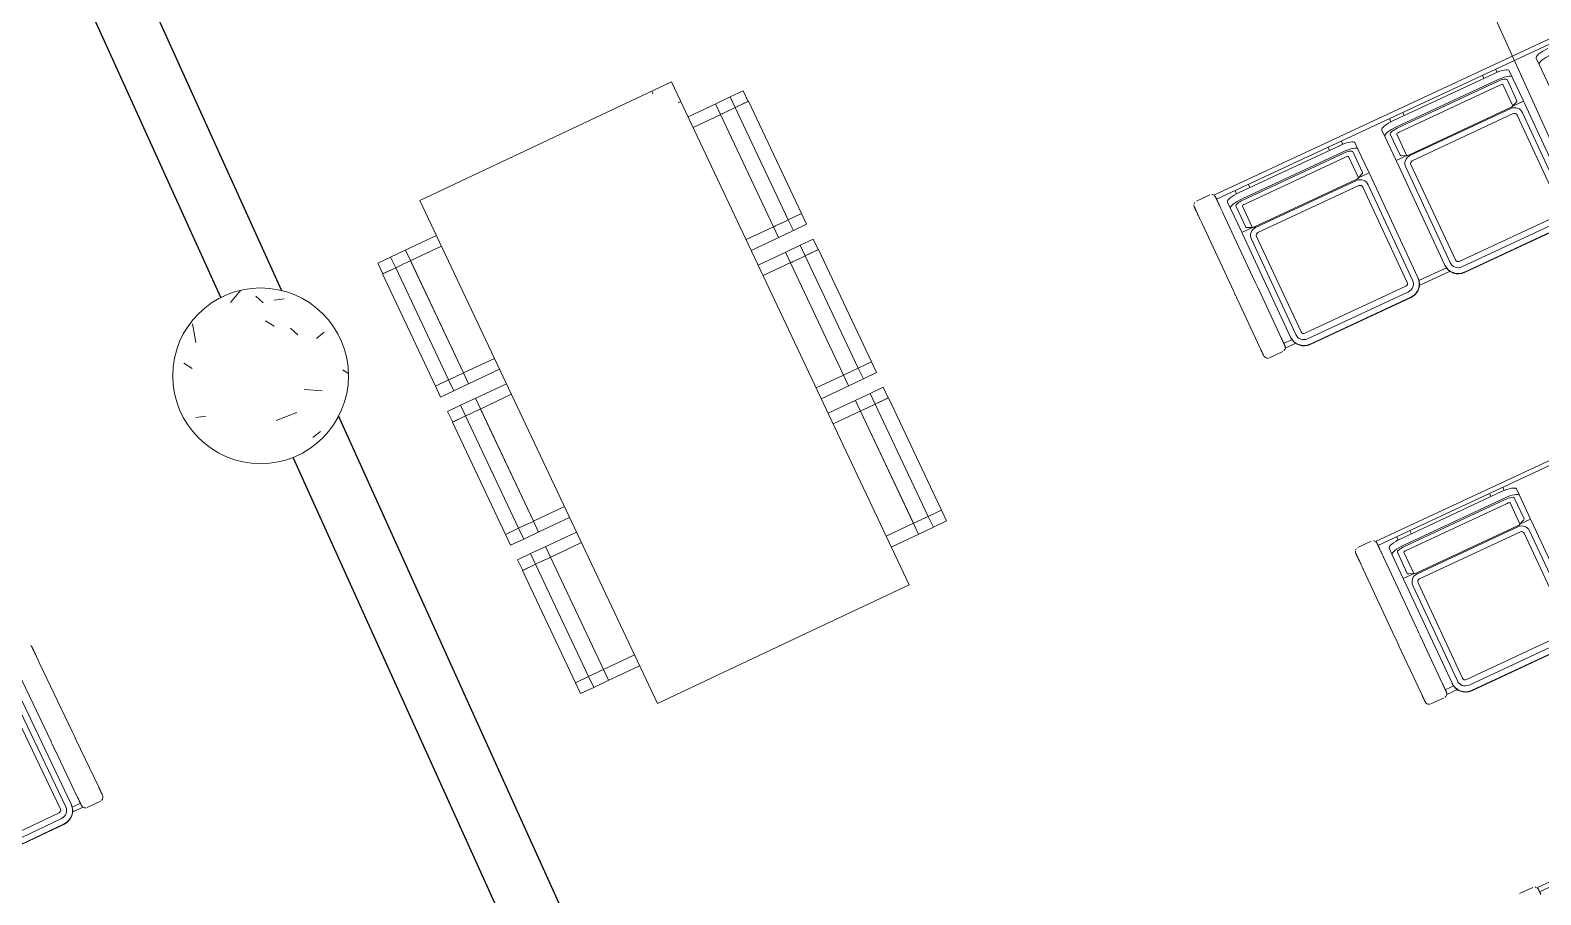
# Model space of a CAD drawing. Header units: metres. Extents: x -217 to -108, y -304 to -188.
# Drawn here: x -149.13 to -143.97, y -248.17 to -245.22 of the extents above; entities that cross this region are included whole.
import ezdxf

# ---------------------------------------------------------------- set-up
doc = ezdxf.new("R2010")
doc.units = ezdxf.units.M
for name, color, linetype, lineweight in [('A-WALL', 113, 'Continuous', 9), ('I-FURN', 30, 'Continuous', 9), ('S-COLS', 52, 'Continuous', 9)]:
    doc.layers.add(name, color=color, linetype=linetype, lineweight=lineweight)

# ---------------------------------------------------------------- blocks, each defined once
blk = doc.blocks.new('dining_table_and_chairs_5978 - dining_table_and_chairs_5978-V9-Nivel 3')
at = {"layer": 'I-FURN'}
for p, q in [((0.1324, 0.6342), (0.1324, 0.6832)), ((0.1324, 0.6832), (0.1726, 0.6832)), ((0.1726, 0.6342), (0.1726, 0.6842)), ((0.1726, 0.6842), (0.5966, 0.6842)), ((0.1726, 0.6832), (0.1726, 0.6342)), ((0.5966, 0.6842), (0.5966, 0.6342)), ((0.5966, 0.6342), (0.5966, 0.6842)), ((0.5966, 0.6842), (0.6374, 0.6842)), ((0.5966, 0.6342), (0.5966, 0.6842)), ((0.5966, 0.6842), (0.6374, 0.6842)), ((0.6374, 0.6842), (0.6374, 0.6342)), ((0.6374, 0.6842), (0.6374, 0.6342)), ((0.6924, 0.6342), (0.6924, 0.6832)), ((0.6924, 0.6832), (0.7326, 0.6832)), ((0.7326, 0.6342), (0.7326, 0.6842)), ((0.7326, 0.6842), (1.1566, 0.6842)), ((0.7326, 0.6832), (0.7326, 0.6342)), ((1.1566, 0.6842), (1.1566, 0.6342)), ((1.1566, 0.6342), (1.1566, 0.6842)), ((1.1566, 0.6842), (1.1974, 0.6842)), ((1.1566, 0.6342), (1.1566, 0.6842)), ((1.1566, 0.6842), (1.1974, 0.6842)), ((1.1974, 0.6842), (1.1974, 0.6342)), ((1.1974, 0.6842), (1.1974, 0.6342)), ((1.2524, 0.6342), (1.2524, 0.6832)), ((1.2524, 0.6832), (1.2926, 0.6832)), ((1.2926, 0.6342), (1.2926, 0.6842)), ((1.2926, 0.6842), (1.7166, 0.6842)), ((1.2926, 0.6832), (1.2926, 0.6342)), ((1.7166, 0.6842), (1.7166, 0.6342)), ((1.7166, 0.6342), (1.7166, 0.6842)), ((1.7166, 0.6842), (1.7574, 0.6842)), ((1.7166, 0.6342), (1.7166, 0.6842)), ((1.7166, 0.6842), (1.7574, 0.6842)), ((1.7574, 0.6842), (1.7574, 0.6342)), ((1.7574, 0.6842), (1.7574, 0.6342)), ((0.1324, 0.5791), (0.1324, 0.6342)), ((0.1324, 0.6342), (0.1726, 0.6342)), ((0.1726, 0.6079), (0.1726, 0.6342)), ((0.1726, 0.6342), (0.5966, 0.6342)), ((0.5966, 0.6342), (0.5966, 0.6079)), ((0.5966, 0.6342), (0.6374, 0.6342)), ((0.5966, 0.6342), (0.6374, 0.6342)), ((0.6374, 0.6342), (0.6374, 0.5791)), ((0.6374, 0.6342), (0.6374, 0.5791)), ((0.6924, 0.5791), (0.6924, 0.6342)), ((0.6924, 0.6342), (0.7326, 0.6342)), ((0.7326, 0.6079), (0.7326, 0.6342)), ((0.7326, 0.6342), (1.1566, 0.6342)), ((1.1566, 0.6342), (1.1566, 0.6079)), ((1.1566, 0.6334), (1.1566, 0.6342)), ((1.1566, 0.6342), (1.1974, 0.6342)), ((1.1566, 0.6334), (1.1566, 0.6342)), ((1.1566, 0.6342), (1.1974, 0.6342)), ((1.1974, 0.6342), (1.1974, 0.5791)), ((1.1974, 0.6342), (1.1974, 0.5791)), ((1.2524, 0.5791), (1.2524, 0.6342)), ((1.2524, 0.6342), (1.2926, 0.6342)), ((1.2926, 0.6079), (1.2926, 0.6342)), ((1.2926, 0.6342), (1.7166, 0.6342)), ((1.7166, 0.6342), (1.7166, 0.6079)), ((1.7166, 0.6342), (1.7574, 0.6342)), ((1.7166, 0.6342), (1.7574, 0.6342)), ((1.7574, 0.6342), (1.7574, 0.5791)), ((1.7574, 0.6342), (1.7574, 0.5791)), ((0.1324, 0.475), (0.1324, 0.5791)), ((0.1324, 0.578), (0.1726, 0.578)), ((0.1725, 0.5792), (0.1725, 0.475)), ((0.1726, 0.6068), (0.1726, 0.5996)), ((0.1726, 0.5898), (0.1726, 0.5996)), ((0.1726, 0.5884), (0.1726, 0.5842)), ((0.1726, 0.5799), (0.1726, 0.5842)), ((0.1726, 0.5791), (0.1726, 0.578)), ((0.1726, 0.5784), (0.1726, 0.578)), ((0.5966, 0.5784), (0.1726, 0.5784)), ((0.1726, 0.578), (0.5966, 0.578)), ((0.5966, 0.5996), (0.5966, 0.6068)), ((0.5966, 0.5996), (0.5966, 0.6068)), ((0.5966, 0.5996), (0.5966, 0.5898)), ((0.5966, 0.5842), (0.5966, 0.5884)), ((0.5966, 0.5842), (0.5966, 0.5884)), ((0.5966, 0.5842), (0.5966, 0.5799)), ((0.5966, 0.578), (0.5966, 0.5791)), ((0.5966, 0.578), (0.5966, 0.5791)), ((0.5966, 0.578), (0.5966, 0.5784)), ((0.5966, 0.475), (0.5966, 0.5784)), ((0.5966, 0.475), (0.5966, 0.5784)), ((0.5966, 0.578), (0.6374, 0.578)), ((0.5966, 0.578), (0.6374, 0.578)), ((0.6374, 0.5791), (0.6374, 0.475)), ((0.6924, 0.475), (0.6924, 0.5791)), ((0.6924, 0.578), (0.7326, 0.578)), ((0.7325, 0.5792), (0.7325, 0.475)), ((0.7326, 0.6068), (0.7326, 0.5996)), ((0.7326, 0.5898), (0.7326, 0.5996)), ((0.7326, 0.5884), (0.7326, 0.5842)), ((0.7326, 0.5799), (0.7326, 0.5842)), ((0.7326, 0.5791), (0.7326, 0.578)), ((0.7326, 0.5784), (0.7326, 0.578)), ((1.1566, 0.5784), (0.7326, 0.5784)), ((0.7326, 0.578), (1.1566, 0.578)), ((1.1566, 0.5996), (1.1566, 0.6068)), ((1.1566, 0.5996), (1.1566, 0.6068)), ((1.1566, 0.5996), (1.1566, 0.5898)), ((1.1566, 0.5842), (1.1566, 0.5884)), ((1.1566, 0.5842), (1.1566, 0.5884)), ((1.1566, 0.5842), (1.1566, 0.5799)), ((1.1566, 0.578), (1.1566, 0.5791)), ((1.1566, 0.578), (1.1566, 0.5791)), ((1.1566, 0.578), (1.1566, 0.5784)), ((1.1566, 0.475), (1.1566, 0.5784)), ((1.1566, 0.475), (1.1566, 0.5784)), ((1.1566, 0.578), (1.1974, 0.578)), ((1.1566, 0.578), (1.1974, 0.578)), ((1.1974, 0.5791), (1.1974, 0.475)), ((1.2524, 0.475), (1.2524, 0.5791)), ((1.2524, 0.578), (1.2926, 0.578)), ((1.2925, 0.5792), (1.2925, 0.475)), ((1.2926, 0.6068), (1.2926, 0.5996)), ((1.2926, 0.5898), (1.2926, 0.5996)), ((1.2926, 0.5884), (1.2926, 0.5842)), ((1.2926, 0.5799), (1.2926, 0.5842)), ((1.2926, 0.5791), (1.2926, 0.578)), ((1.2926, 0.5784), (1.2926, 0.578)), ((1.7166, 0.5784), (1.2926, 0.5784)), ((1.2926, 0.578), (1.7166, 0.578)), ((1.7166, 0.6003), (1.7166, 0.6068)), ((1.7166, 0.6003), (1.7166, 0.6068)), ((1.7166, 0.6003), (1.7166, 0.5898)), ((1.7166, 0.5842), (1.7166, 0.5884)), ((1.7166, 0.5842), (1.7166, 0.5884)), ((1.7166, 0.5842), (1.7166, 0.5799)), ((1.7166, 0.578), (1.7166, 0.5791)), ((1.7166, 0.578), (1.7166, 0.5791)), ((1.7166, 0.578), (1.7166, 0.5784)), ((1.7166, 0.475), (1.7166, 0.5784)), ((1.7166, 0.475), (1.7166, 0.5784)), ((1.7166, 0.578), (1.7574, 0.578)), ((1.7166, 0.578), (1.7574, 0.578)), ((1.7574, 0.5791), (1.7574, 0.475)), ((1.9, 0.475), (0, 0.475)), ((0, 0.475), (0, -0.475)), ((0.075, 0.475), (0.075, 0.465)), ((1.9, 0), (1.9, 0.475)), ((0, 0.4), (0.01, 0.4)), ((1.9, -0.475), (1.9, 0)), ((0, -0.475), (1.9, -0.475)), ((0.1324, -0.593), (0.1324, -0.475)), ((0.1725, -0.475), (0.1725, -0.593)), ((0.5966, -0.5922), (0.5966, -0.475)), ((0.5966, -0.5922), (0.5966, -0.475)), ((0.6374, -0.475), (0.6374, -0.593)), ((0.6924, -0.593), (0.6924, -0.475)), ((0.7325, -0.475), (0.7325, -0.593)), ((1.1566, -0.5922), (1.1566, -0.475)), ((1.1566, -0.5922), (1.1566, -0.475)), ((1.1974, -0.475), (1.1974, -0.593)), ((1.2524, -0.593), (1.2524, -0.475)), ((1.2925, -0.475), (1.2925, -0.593)), ((1.7166, -0.5922), (1.7166, -0.475)), ((1.7166, -0.5922), (1.7166, -0.475)), ((1.7574, -0.475), (1.7574, -0.593)), ((0.1726, -0.5918), (0.1324, -0.5918)), ((0.1324, -0.648), (0.1324, -0.593)), ((0.5966, -0.5918), (0.1726, -0.5918)), ((0.1726, -0.5918), (0.1726, -0.5922)), ((0.1726, -0.5918), (0.1726, -0.593)), ((0.1726, -0.5922), (0.5966, -0.5922)), ((0.1726, -0.598), (0.1726, -0.5937)), ((0.1726, -0.598), (0.1726, -0.6033)), ((0.1726, -0.6141), (0.1726, -0.6036)), ((0.1726, -0.6141), (0.1726, -0.6206)), ((0.5966, -0.5922), (0.5966, -0.5918)), ((0.6374, -0.5918), (0.5966, -0.5918)), ((0.5966, -0.593), (0.5966, -0.5918)), ((0.6374, -0.5918), (0.5966, -0.5918)), ((0.5966, -0.593), (0.5966, -0.5918)), ((0.5966, -0.5937), (0.5966, -0.598)), ((0.5966, -0.6033), (0.5966, -0.598)), ((0.5966, -0.6033), (0.5966, -0.598)), ((0.5966, -0.6036), (0.5966, -0.6134)), ((0.5966, -0.6206), (0.5966, -0.6134)), ((0.5966, -0.6206), (0.5966, -0.6134)), ((0.6374, -0.593), (0.6374, -0.648)), ((0.6374, -0.593), (0.6374, -0.648)), ((0.7326, -0.5918), (0.6924, -0.5918)), ((0.6924, -0.648), (0.6924, -0.593)), ((1.1566, -0.5918), (0.7326, -0.5918)), ((0.7326, -0.5918), (0.7326, -0.5922)), ((0.7326, -0.5918), (0.7326, -0.593)), ((0.7326, -0.5922), (1.1566, -0.5922)), ((0.7326, -0.598), (0.7326, -0.5937)), ((0.7326, -0.598), (0.7326, -0.6033)), ((0.7326, -0.6134), (0.7326, -0.6036)), ((0.7326, -0.6134), (0.7326, -0.6206)), ((1.1566, -0.5922), (1.1566, -0.5918)), ((1.1974, -0.5918), (1.1566, -0.5918)), ((1.1566, -0.593), (1.1566, -0.5918)), ((1.1974, -0.5918), (1.1566, -0.5918)), ((1.1566, -0.593), (1.1566, -0.5918)), ((1.1566, -0.5937), (1.1566, -0.598)), ((1.1566, -0.6033), (1.1566, -0.598)), ((1.1566, -0.6033), (1.1566, -0.598)), ((1.1566, -0.6036), (1.1566, -0.6134)), ((1.1566, -0.6206), (1.1566, -0.6134)), ((1.1566, -0.6206), (1.1566, -0.6134)), ((1.1974, -0.593), (1.1974, -0.648)), ((1.1974, -0.593), (1.1974, -0.648)), ((1.2926, -0.5918), (1.2524, -0.5918)), ((1.2524, -0.648), (1.2524, -0.593)), ((1.7166, -0.5918), (1.2926, -0.5918)), ((1.2926, -0.5918), (1.2926, -0.5922)), ((1.2926, -0.5918), (1.2926, -0.593)), ((1.2926, -0.5922), (1.7166, -0.5922)), ((1.2926, -0.598), (1.2926, -0.5937)), ((1.2926, -0.598), (1.2926, -0.6033)), ((1.2926, -0.6134), (1.2926, -0.6036)), ((1.2926, -0.6134), (1.2926, -0.6206)), ((1.7166, -0.5922), (1.7166, -0.5918)), ((1.7574, -0.5918), (1.7166, -0.5918)), ((1.7166, -0.593), (1.7166, -0.5918)), ((1.7574, -0.5918), (1.7166, -0.5918)), ((1.7166, -0.593), (1.7166, -0.5918)), ((1.7166, -0.5937), (1.7166, -0.598)), ((1.7166, -0.6033), (1.7166, -0.598)), ((1.7166, -0.6033), (1.7166, -0.598)), ((1.7166, -0.6036), (1.7166, -0.6134)), ((1.7166, -0.6206), (1.7166, -0.6134)), ((1.7166, -0.6206), (1.7166, -0.6134)), ((1.7574, -0.593), (1.7574, -0.648)), ((1.7574, -0.593), (1.7574, -0.648)), ((0.1324, -0.697), (0.1324, -0.648)), ((0.1726, -0.648), (0.1324, -0.648)), ((0.1726, -0.648), (0.1726, -0.6217)), ((0.1726, -0.698), (0.1726, -0.648)), ((0.5966, -0.648), (0.1726, -0.648)), ((0.1726, -0.648), (0.1726, -0.697)), ((0.5966, -0.6217), (0.5966, -0.648)), ((0.5966, -0.648), (0.5966, -0.698)), ((0.5966, -0.698), (0.5966, -0.648)), ((0.6374, -0.648), (0.5966, -0.648)), ((0.5966, -0.698), (0.5966, -0.648)), ((0.6374, -0.648), (0.5966, -0.648)), ((0.6374, -0.648), (0.6374, -0.698)), ((0.6374, -0.648), (0.6374, -0.698)), ((0.6924, -0.697), (0.6924, -0.648)), ((0.7326, -0.648), (0.6924, -0.648)), ((0.7326, -0.648), (0.7326, -0.6217)), ((0.7326, -0.698), (0.7326, -0.648)), ((1.1566, -0.648), (0.7326, -0.648)), ((0.7326, -0.648), (0.7326, -0.697)), ((1.1566, -0.6217), (1.1566, -0.648)), ((1.1566, -0.648), (1.1566, -0.698)), ((1.1566, -0.698), (1.1566, -0.648)), ((1.1974, -0.648), (1.1566, -0.648)), ((1.1566, -0.698), (1.1566, -0.648)), ((1.1974, -0.648), (1.1566, -0.648)), ((1.1974, -0.648), (1.1974, -0.698)), ((1.1974, -0.648), (1.1974, -0.698)), ((1.2524, -0.697), (1.2524, -0.648)), ((1.2926, -0.648), (1.2524, -0.648)), ((1.2926, -0.648), (1.2926, -0.6217)), ((1.2926, -0.698), (1.2926, -0.648)), ((1.7166, -0.648), (1.2926, -0.648)), ((1.2926, -0.648), (1.2926, -0.697)), ((1.7166, -0.6217), (1.7166, -0.648)), ((1.7166, -0.648), (1.7166, -0.698)), ((1.7166, -0.698), (1.7166, -0.648)), ((1.7574, -0.648), (1.7166, -0.648)), ((1.7166, -0.698), (1.7166, -0.648)), ((1.7574, -0.648), (1.7166, -0.648)), ((1.7574, -0.648), (1.7574, -0.698)), ((1.7574, -0.648), (1.7574, -0.698)), ((0.1726, -0.697), (0.1324, -0.697)), ((0.5966, -0.698), (0.1726, -0.698)), ((0.6374, -0.698), (0.5966, -0.698)), ((0.6374, -0.698), (0.5966, -0.698)), ((0.7326, -0.697), (0.6924, -0.697)), ((1.1566, -0.698), (0.7326, -0.698)), ((1.1974, -0.698), (1.1566, -0.698)), ((1.1974, -0.698), (1.1566, -0.698)), ((1.2926, -0.697), (1.2524, -0.697)), ((1.7166, -0.698), (1.2926, -0.698)), ((1.7574, -0.698), (1.7166, -0.698)), ((1.7574, -0.698), (1.7166, -0.698))]:
    blk.add_line(p, q, dxfattribs=at)
blk = doc.blocks.new('M_Hormigón-Redondo-Pilar - 600 mm-V61-Nivel 3')
at = {"layer": 'S-COLS'}
h = blk.add_hatch(dxfattribs=at)
h.set_pattern_fill('FP_21', color=256, style=0, pattern_type=2)
h.set_pattern_definition([(50, (148.341, 246.397), (0.7288314, -0.0632911), [0.076, -0.838]), (355, (148.341, 246.397), (-0.1409327, 0.764191), [0.061, -0.671]), (100.451, (148.401, 246.392), (0.5877327, 0.700228), [0.065, -0.712]), (46.184, (148.341, 246.6), (1.0841735, -0.1685523), [0.114, -1.257]), (96.636, (148.431, 246.586), (0.9500268, 0.989415), [0.097, -1.069]), (351.184, (148.341, 246.6), (0.9499683, 0.9901036), [0.091, -1.006]), (21, (148.442, 246.549), (0.6067662, -0.4087001), [0.076, -0.838]), (326, (148.442, 246.549), (0.2472247, 0.736702), [0.061, -0.671]), (71.451, (148.493, 246.515), (0.8535199, 0.3274948), [0.065, -0.712]), (37.5, (148.341, 246.397), (0.0124776, 0.3385577), [0.034, -0.629, 0.034, -0.647, -0.673]), (37.5, (148.341, 246.397), (0.0124776, 0.3385577), [-1.343, 0.034, -0.64]), (7.5, (148.341, 246.397), (0.26703754, 0.40027984), [0.034, -0.355, 0.034, -0.614, -0.257]), (7.5, (148.341, 246.397), (0.26703754, 0.40027984), [-1.035, 0.034, -0.223]), (327.5, (148.114, 246.397), (0.54253947, -0.02312834), [0.034, -0.22, 0.034, -0.759, -1.052]), (327.5, (148.114, 246.397), (0.54253947, -0.02312834), [-1.046, 0.034, -1.018]), (317.5, (148.012, 246.397), (0.5922234, 0.1015895), [0.034, -0.297, 0.034, -0.493, -0.747]), (317.5, (148.012, 246.397), (0.5922234, 0.1015895), [-0.856, 0.034, -0.713])])
h.paths.add_polyline_path([(0, -0.3), (0.0585, -0.2942), (0.1148, -0.2772), (0.1667, -0.2494), (0.2121, -0.2121), (0.2494, -0.1667), (0.2772, -0.1148), (0.2942, -0.0585), (0.3, 0), (0.2942, 0.0585), (0.2772, 0.1148), (0.2494, 0.1667), (0.2121, 0.2121), (0.1667, 0.2494), (0.1148, 0.2772), (0.0585, 0.2942), (0, 0.3), (-0.0585, 0.2942), (-0.1148, 0.2772), (-0.1667, 0.2494), (-0.2121, 0.2121), (-0.2494, 0.1667), (-0.2772, 0.1148), (-0.2942, 0.0585), (-0.3, 0), (-0.2942, -0.0585), (-0.2772, -0.1148), (-0.2494, -0.1667), (-0.2121, -0.2121), (-0.1667, -0.2494), (-0.1148, -0.2772), (-0.0585, -0.2942)], flags=0)
for start, end in [(360, 180), (180, 360)]:
    blk.add_arc((0, 0), 0.3, start, end, dxfattribs=at)
blk = doc.blocks.new('silla sala de espera - silla sala de espera-V110-Nivel 3')
at = {"layer": 'I-FURN'}
for p, q in [((5.42, 0.22), (5.42, -0.0389)), ((5.5, -0.0389), (5.5, 0.22)), ((5.39, 0.1279), (5.39, -0.2615)), ((5.35, -0.2608), (5.35, 0.0987)), ((5.37, 0.098), (5.37, -0.2615)), ((5.42, -0.0689), (5.42, -0.25)), ((5.5, -0.25), (5.5, -0.0689)), ((4.96, -0.2707), (5.34, -0.2707)), ((5.34, -0.2915), (4.96, -0.2915)), ((5.3822, -0.288), (5.4223, -0.288)), ((5.4203, -0.272), (5.3886, -0.272)), ((5.39, -0.2629), (5.39, -0.2615)), ((5.435, -0.295), (5.485, -0.295)), ((4.96, -0.3115), (5.34, -0.3115)), ((4.96, -0.3128), (5.34, -0.3128))]:
    blk.add_line(p, q, dxfattribs=at)
at = {"layer": 'I-FURN', "flags": 128}
for points in [[(5.5, 0.22), (5.5, 0.2224), (5.5, 0.2248), (5.5, 0.2272), (5.5, 0.2296), (5.5, 0.2319), (5.5, 0.2343), (5.5, 0.2366), (5.5, 0.2389), (5.5, 0.2411), (5.5, 0.2434), (5.5, 0.2456), (5.5, 0.2477), (5.5, 0.2498), (5.5, 0.2519), (5.5, 0.2539), (5.5, 0.2558), (5.5, 0.2577), (5.5, 0.2596), (5.5, 0.2613), (5.5, 0.263), (5.5, 0.2647), (5.5, 0.2662), (5.5, 0.2677), (5.5, 0.2692), (5.5, 0.2705), (5.5, 0.2717), (5.5, 0.2729), (5.5, 0.274), (5.5, 0.275), (5.5, 0.2759), (5.5, 0.2767), (5.5, 0.2775), (5.5, 0.2781), (5.5, 0.2787), (5.5, 0.2791), (5.5, 0.2795), (5.5, 0.2798), (5.5, 0.2799), (5.5, 0.28), (5.5, 0.28)], [(5.42, -0.0389), (5.42, -0.0413), (5.42, -0.0437), (5.42, -0.0461), (5.42, -0.0485), (5.42, -0.0508), (5.42, -0.0532), (5.42, -0.0555), (5.42, -0.0578), (5.42, -0.06), (5.42, -0.0623), (5.42, -0.0645), (5.42, -0.0666), (5.42, -0.0687), (5.42, -0.0689)], [(5.5, -0.0689), (5.5, -0.0668), (5.5, -0.0647), (5.5, -0.0625), (5.5, -0.0603), (5.5, -0.058), (5.5, -0.0557), (5.5, -0.0534), (5.5, -0.0511), (5.5, -0.0487), (5.5, -0.0463), (5.5, -0.0439), (5.5, -0.0415), (5.5, -0.0391), (5.5, -0.0389)], [(5.42, -0.25), (5.42, -0.2521), (5.42, -0.2541), (5.42, -0.256), (5.42, -0.2579), (5.42, -0.2597), (5.42, -0.2615), (5.42, -0.2632), (5.42, -0.2648), (5.42, -0.2664), (5.42, -0.2679), (5.42, -0.2693), (5.42, -0.2706), (5.42, -0.2719), (5.42, -0.273), (5.42, -0.2741), (5.42, -0.2751), (5.42, -0.276), (5.42, -0.2768), (5.42, -0.2775), (5.42, -0.2782), (5.42, -0.2787), (5.42, -0.2792), (5.42, -0.2795), (5.42, -0.2798), (5.42, -0.2799), (5.42, -0.28)], [(5.5, -0.28), (5.5, -0.28), (5.5, -0.2798), (5.5, -0.2796), (5.5, -0.2792), (5.5, -0.2788), (5.5, -0.2783), (5.5, -0.2777), (5.5, -0.277), (5.5, -0.2762), (5.5, -0.2753), (5.5, -0.2743), (5.5, -0.2732), (5.5, -0.2721), (5.5, -0.2708), (5.5, -0.2695), (5.5, -0.2681), (5.5, -0.2667), (5.5, -0.2651), (5.5, -0.2635), (5.5, -0.2618), (5.5, -0.26), (5.5, -0.2582), (5.5, -0.2563), (5.5, -0.2544), (5.5, -0.2524), (5.5, -0.2504), (5.5, -0.25)]]:
    blk.add_lwpolyline(points, dxfattribs=at)
at = {"layer": 'I-FURN'}
for centre, start, end in [((5.485, 0.28), 349.8346, 30), ((5.435, -0.28), 172.5537, 178.035), ((5.435, -0.28), 181.9626, 195), ((5.435, -0.28), 195.5341, 210), ((5.435, -0.28), 210.0185, 255), ((5.485, -0.28), 285, 7.4463)]:
    blk.add_arc(centre, 0.015, start, end, dxfattribs=at)
for centre, major_axis, start_param, end_param in [((5.34, -0.2608), (-0.01, 0), 1.570796, 3.141593), ((5.34, -0.2615), (0.03, 0), 4.712389, 6.283185), ((5.34, -0.2615), (0.05, 0), 4.712389, 6.283185), ((5.34, -0.2629), (0.05, 0), 4.712389, 6.283185)]:
    blk.add_ellipse(centre, major_axis=major_axis, ratio=0.99863, start_param=start_param, end_param=end_param, dxfattribs=at)
blk.add_open_spline([(5.4223, -0.288), (5.4223, -0.288), (5.4222, -0.2879), (5.4221, -0.2877), (5.422, -0.2875), (5.4219, -0.2872), (5.4217, -0.2869), (5.4215, -0.2866), (5.4214, -0.2863), (5.4213, -0.2861), (5.4212, -0.2859), (5.4211, -0.2856), (5.4209, -0.2852), (5.4208, -0.2847), (5.4206, -0.2843), (5.4206, -0.284), (5.4205, -0.2837), (5.4204, -0.2833), (5.4203, -0.2828), (5.4201, -0.2821), (5.42, -0.2812), (5.42, -0.2802), (5.42, -0.2793), (5.42, -0.2788), (5.4201, -0.2786)], degree=3, knots=[0, 0, 0, 0, 0.0555556, 0.0833333, 0.1111111, 0.1388889, 0.1666667, 0.1944444, 0.2083333, 0.2222222, 0.2361111, 0.25, 0.2777778, 0.3055556, 0.3194444, 0.3333333, 0.3472222, 0.3611111, 0.3888889, 0.4166667, 0.4444444, 0.5, 0.5277778, 0.5555556, 0.5555556, 0.5555556, 0.5555556], dxfattribs=at)
blk = doc.blocks.new('silla sala de espera - silla sala de espera-V117-Nivel 3')
at = {"layer": 'I-FURN'}
for p, q in [((0.065, 0.295), (0.015, 0.295)), ((6.4365, 0.288), (0.0777, 0.288)), ((0.0796, 0.272), (6.435, 0.272)), ((0.15, 0.2599), (0.15, 0.272)), ((0.16, 0.2602), (0.54, 0.2602)), ((0.2, 0.272), (0.2, 0.2602)), ((0.5, 0.2602), (0.5, 0.272)), ((0.55, 0.272), (0.55, 0.2599)), ((0.7314, 0.2599), (0.7314, 0.272)), ((0.7414, 0.2602), (1.1214, 0.2602)), ((0.7814, 0.272), (0.7814, 0.2602)), ((1.0814, 0.2602), (1.0814, 0.272)), ((1.1314, 0.272), (1.1314, 0.2599)), ((0, 0.22), (0, -0.0386)), ((0.08, -0.0386), (0.08, 0.22)), ((0.11, 0.2473), (0.11, 0.2231)), ((0.11, 0.1358), (0.11, 0.2231)), ((0.13, 0.1436), (0.13, 0.2231)), ((0.15, 0.2135), (0.15, 0.1339)), ((0.16, 0.2361), (0.54, 0.2361)), ((0.16, 0.2309), (0.54, 0.2309)), ((0.54, 0.2161), (0.16, 0.2161)), ((0.55, 0.1339), (0.55, 0.2135)), ((0.57, 0.2231), (0.57, 0.1436)), ((0.59, 0.2231), (0.59, 0.2473)), ((0.59, 0.2231), (0.59, 0.1358)), ((0.6914, 0.2473), (0.6914, 0.2231)), ((0.6914, 0.1358), (0.6914, 0.2231)), ((0.7114, 0.1436), (0.7114, 0.2231)), ((0.7314, 0.2135), (0.7314, 0.1339)), ((0.7414, 0.2361), (1.1214, 0.2361)), ((0.7414, 0.2309), (1.1214, 0.2309)), ((1.1214, 0.2161), (0.7414, 0.2161)), ((1.1314, 0.1339), (1.1314, 0.2135)), ((1.1514, 0.2231), (1.1514, 0.1436)), ((1.1714, 0.2231), (1.1714, 0.2473)), ((1.1714, 0.2231), (1.1714, 0.1358)), ((1.2728, 0.2473), (1.2728, 0.2231)), ((1.2728, 0.1358), (1.2728, 0.2231)), ((0.11, 0.1329), (0.11, 0.1358)), ((0.11, 0.1329), (0.1506, 0.1329)), ((0.11, 0.1279), (0.11, 0.1329)), ((0.11, -0.2615), (0.11, 0.1279)), ((0.1347, 0.1394), (0.1516, 0.1325)), ((0.16, 0.1313), (0.54, 0.1313)), ((0.16, 0.1279), (0.54, 0.1279)), ((0.54, 0.1087), (0.16, 0.1087)), ((0.5484, 0.1325), (0.5653, 0.1394)), ((0.5496, 0.1329), (0.59, 0.1329)), ((0.59, 0.1358), (0.59, 0.1329)), ((0.59, 0.1329), (0.59, 0.1279)), ((0.59, 0.1279), (0.59, -0.2615)), ((0.6914, 0.1329), (0.6914, 0.1358)), ((0.6914, 0.1329), (0.7321, 0.1329)), ((0.6914, 0.1279), (0.6914, 0.1329)), ((0.6914, -0.2615), (0.6914, 0.1279)), ((0.7161, 0.1394), (0.733, 0.1325)), ((0.7414, 0.1313), (1.1214, 0.1313)), ((0.7414, 0.1279), (1.1214, 0.1279)), ((1.1214, 0.1087), (0.7414, 0.1087)), ((1.1299, 0.1325), (1.1467, 0.1394)), ((1.131, 0.1329), (1.1714, 0.1329)), ((1.1714, 0.1358), (1.1714, 0.1329)), ((1.1714, 0.1329), (1.1714, 0.1279)), ((1.1714, 0.1279), (1.1714, -0.2615)), ((0.13, -0.2615), (0.13, 0.098)), ((0.15, 0.0987), (0.15, -0.2608)), ((0.55, -0.2608), (0.55, 0.0987)), ((0.57, 0.098), (0.57, -0.2615)), ((0.7114, -0.2615), (0.7114, 0.098)), ((0.7314, 0.0987), (0.7314, -0.2608)), ((1.1314, -0.2608), (1.1314, 0.0987)), ((1.1514, 0.098), (1.1514, -0.2615)), ((0, -0.0686), (0, -0.25)), ((0.08, -0.25), (0.08, -0.0686)), ((0.015, -0.295), (0.065, -0.295)), ((0.0777, -0.288), (0.1178, -0.288)), ((0.1114, -0.272), (0.0797, -0.272)), ((0.11, -0.2615), (0.11, -0.2629)), ((0.16, -0.2707), (0.54, -0.2707)), ((0.54, -0.2915), (0.16, -0.2915)), ((0.5822, -0.288), (0.6993, -0.288)), ((0.6928, -0.272), (0.5886, -0.272)), ((0.59, -0.2629), (0.59, -0.2615)), ((0.6914, -0.2615), (0.6914, -0.2629)), ((0.7414, -0.2707), (1.1214, -0.2707)), ((1.1214, -0.2915), (0.7414, -0.2915)), ((0.16, -0.3115), (0.54, -0.3115)), ((0.16, -0.3128), (0.54, -0.3128)), ((0.7414, -0.3115), (1.1214, -0.3115)), ((0.7414, -0.3128), (1.1214, -0.3128))]:
    blk.add_line(p, q, dxfattribs=at)
at = {"layer": 'I-FURN', "flags": 128}
for points in [[(0, 0.28), (0, 0.28), (0, 0.2798), (0, 0.2796), (0, 0.2792), (0, 0.2788), (0, 0.2783), (0, 0.2777), (0, 0.277), (0, 0.2762), (0, 0.2753), (0, 0.2743), (0, 0.2732), (0, 0.2721), (0, 0.2708), (0, 0.2695), (0, 0.2681), (0, 0.2667), (0, 0.2651), (0, 0.2635), (0, 0.2618), (0, 0.26), (0, 0.2582), (0, 0.2563), (0, 0.2544), (0, 0.2524), (0, 0.2504), (0, 0.2483), (0, 0.2461), (0, 0.244), (0, 0.2417), (0, 0.2395), (0, 0.2372), (0, 0.2349), (0, 0.2326), (0, 0.2302), (0, 0.2278), (0, 0.2254), (0, 0.223), (0, 0.2206), (0, 0.22)], [(0.08, 0.22), (0.08, 0.2224), (0.08, 0.2248), (0.08, 0.2272), (0.08, 0.2296), (0.08, 0.2319), (0.08, 0.2343), (0.08, 0.2366), (0.08, 0.2389), (0.08, 0.2411), (0.08, 0.2434), (0.08, 0.2456), (0.08, 0.2477), (0.08, 0.2498), (0.08, 0.2519), (0.08, 0.2539), (0.08, 0.2558), (0.08, 0.2577), (0.08, 0.2596), (0.08, 0.2613), (0.08, 0.263), (0.08, 0.2647), (0.08, 0.2662), (0.08, 0.2677), (0.08, 0.2692), (0.08, 0.2705), (0.08, 0.2717), (0.08, 0.2729), (0.08, 0.274), (0.08, 0.275), (0.08, 0.2759), (0.08, 0.2767), (0.08, 0.2775), (0.08, 0.2781), (0.08, 0.2787), (0.08, 0.2791), (0.08, 0.2795), (0.08, 0.2798), (0.08, 0.2799), (0.08, 0.28), (0.08, 0.28)], [(0, -0.0386), (0, -0.041), (0, -0.0434), (0, -0.0458), (0, -0.0481), (0, -0.0505), (0, -0.0528), (0, -0.0552), (0, -0.0575), (0, -0.0597), (0, -0.062), (0, -0.0641), (0, -0.0663), (0, -0.0684), (0, -0.0686)], [(0.08, -0.0686), (0.08, -0.0665), (0.08, -0.0644), (0.08, -0.0622), (0.08, -0.0599), (0.08, -0.0577), (0.08, -0.0554), (0.08, -0.0531), (0.08, -0.0507), (0.08, -0.0484), (0.08, -0.046), (0.08, -0.0436), (0.08, -0.0412), (0.08, -0.0388), (0.08, -0.0386)], [(0, -0.25), (0, -0.2521), (0, -0.2541), (0, -0.256), (0, -0.2579), (0, -0.2597), (0, -0.2615), (0, -0.2632), (0, -0.2648), (0, -0.2664), (0, -0.2679), (0, -0.2693), (0, -0.2706), (0, -0.2719), (0, -0.273), (0, -0.2741), (0, -0.2751), (0, -0.276), (0, -0.2768), (0, -0.2775), (0, -0.2782), (0, -0.2787), (0, -0.2792), (0, -0.2795), (0, -0.2798), (0, -0.2799), (0, -0.28)], [(0.08, -0.28), (0.08, -0.28), (0.08, -0.2798), (0.08, -0.2796), (0.08, -0.2792), (0.08, -0.2788), (0.08, -0.2783), (0.08, -0.2777), (0.08, -0.277), (0.08, -0.2762), (0.08, -0.2753), (0.08, -0.2743), (0.08, -0.2732), (0.08, -0.2721), (0.08, -0.2708), (0.08, -0.2695), (0.08, -0.2681), (0.08, -0.2667), (0.08, -0.2651), (0.08, -0.2635), (0.08, -0.2618), (0.08, -0.26), (0.08, -0.2582), (0.08, -0.2563), (0.08, -0.2544), (0.08, -0.2524), (0.08, -0.2504), (0.08, -0.25)]]:
    blk.add_lwpolyline(points, dxfattribs=at)
at = {"layer": 'I-FURN'}
for centre, start, end in [((0.015, 0.28), 150, 190.1654), ((0.015, 0.28), 120, 135), ((0.065, 0.28), 45, 60), ((0.065, 0.28), 15.5363, 30), ((0.065, 0.28), 1.965, 15), ((0.065, 0.28), 349.8346, 358.0374), ((0.015, -0.28), 172.5537, 255), ((0.065, -0.28), 285, 329.9796), ((0.065, -0.28), 330, 344.4005), ((0.065, -0.28), 345, 358.0374), ((0.065, -0.28), 1.965, 7.4463)]:
    blk.add_arc(centre, 0.015, start, end, dxfattribs=at)
for centre, major_axis, ratio, start_param, end_param in [((0.16, 0.2473), (-0.05, 0), 0.258819, 4.712389, 6.283185), ((0.54, 0.2473), (0.05, 0), 0.258819, 0, 1.570796), ((0.7414, 0.2473), (-0.05, 0), 0.258819, 4.712389, 6.283185), ((1.1214, 0.2473), (0.05, 0), 0.258819, 0, 1.570796), ((1.3228, 0.2473), (0.05, 0), 0.258819, 1.570796, 3.141593), ((0.16, 0.2231), (-0.05, 0), 0.258819, 4.712389, 6.283185), ((0.16, 0.2231), (0.03, 0), 0.258819, 1.570796, 3.141593), ((0.16, 0.2135), (-0.01, 0), 0.258819, 4.712389, 6.283185), ((0.54, 0.2231), (0.05, 0), 0.258819, 0, 1.570796), ((0.54, 0.2231), (0.03, 0), 0.258819, 0, 1.570796), ((0.54, 0.2135), (0.01, 0), 0.258819, 0, 1.570796), ((0.7414, 0.2231), (-0.05, 0), 0.258819, 4.712389, 6.283185), ((0.7414, 0.2231), (0.03, 0), 0.258819, 1.570796, 3.141593), ((0.7414, 0.2135), (-0.01, 0), 0.258819, 4.712389, 6.283185), ((1.1214, 0.2231), (-0.05, 0), 0.258819, 3.141593, 4.712389), ((1.1214, 0.2231), (0.03, 0), 0.258819, 0, 1.570796), ((1.1214, 0.2135), (0.01, 0), 0.258819, 0, 1.570796), ((1.3228, 0.2231), (-0.05, 0), 0.258819, 4.712389, 6.283185), ((0.16, 0.1436), (0.03, 0), 0.258819, 3.141593, 3.665191), ((0.16, 0.098), (-0.03, 0), 0.99863, 4.712389, 6.283185), ((0.16, 0.1339), (0.01, 0), 0.258819, 3.141593, 4.712389), ((0.16, 0.0987), (-0.01, 0), 0.99863, 4.712389, 6.283185), ((0.54, 0.1339), (-0.01, 0), 0.258819, 1.570796, 3.141593), ((0.54, 0.098), (0.03, 0), 0.99863, 0, 1.570796), ((0.54, 0.0987), (0.01, 0), 0.99863, 0, 1.570796), ((0.54, 0.1436), (0.03, 0), 0.258819, 5.759587, 6.283185), ((0.7414, 0.1436), (0.03, 0), 0.258819, 3.141593, 3.665191), ((0.7414, 0.098), (-0.03, 0), 0.99863, 4.712389, 6.283185), ((0.7414, 0.1339), (0.01, 0), 0.258819, 3.141593, 4.712389), ((0.7414, 0.0987), (-0.01, 0), 0.99863, 4.712389, 6.283185), ((1.1214, 0.1339), (0.01, 0), 0.258819, 4.712389, 6.283185), ((1.1214, 0.098), (0.03, 0), 0.99863, 0, 1.570796), ((1.1214, 0.0987), (-0.01, 0), 0.99863, 3.141593, 4.712389), ((1.1214, 0.1436), (0.03, 0), 0.258819, 5.759587, 6.283185), ((0.16, -0.2615), (0.05, 0), 0.99863, 3.141593, 4.712389), ((0.16, -0.2629), (0.05, 0), 0.99863, 3.141593, 4.712389), ((0.16, -0.2615), (0.03, 0), 0.99863, 3.141593, 4.712389), ((0.16, -0.2608), (-0.01, 0), 0.99863, 0, 1.570796), ((0.54, -0.2608), (-0.01, 0), 0.99863, 1.570796, 3.141593), ((0.54, -0.2615), (-0.03, 0), 0.99863, 1.570796, 3.141593), ((0.54, -0.2615), (-0.05, 0), 0.99863, 1.570796, 3.141593), ((0.54, -0.2629), (-0.05, 0), 0.99863, 1.570796, 3.141593), ((0.7414, -0.2615), (0.05, 0), 0.99863, 3.141593, 4.712389), ((0.7414, -0.2629), (0.05, 0), 0.99863, 3.141593, 4.712389), ((0.7414, -0.2615), (0.03, 0), 0.99863, 3.141593, 4.712389), ((0.7414, -0.2608), (0.01, 0), 0.99863, 3.141593, 4.712389)]:
    blk.add_ellipse(centre, major_axis=major_axis, ratio=ratio, start_param=start_param, end_param=end_param, dxfattribs=at)
for points, knots in [([(0.0797, 0.2772), (0.0797, 0.2772), (0.0798, 0.2776), (0.08, 0.2787), (0.08, 0.2804), (0.0799, 0.2821), (0.0795, 0.2838), (0.0791, 0.2852), (0.0786, 0.2864), (0.0782, 0.2871), (0.078, 0.2874), (0.078, 0.2875)], [0.3858205, 0.3858205, 0.3858205, 0.3858205, 0.3888889, 0.4444444, 0.5138889, 0.5833333, 0.6527778, 0.7222222, 0.7916667, 0.8611111, 0.8888889, 0.8888889, 0.8888889, 0.8888889]), ([(0.078, -0.2875), (0.0781, -0.2873), (0.0783, -0.2869), (0.0788, -0.2859), (0.0794, -0.2845), (0.0798, -0.2828), (0.08, -0.2813), (0.08, -0.2799), (0.08, -0.2789), (0.0799, -0.2786)], [0.1111111, 0.1111111, 0.1111111, 0.1111111, 0.1666667, 0.2222222, 0.3333333, 0.3888889, 0.4444444, 0.5138889, 0.5555556, 0.5555556, 0.5555556, 0.5555556])]:
    blk.add_open_spline(points, degree=3, knots=knots, dxfattribs=at)
blk = doc.blocks.new('silla sala de espera - silla sala de espera-V118-Nivel 3')
at = {"layer": 'I-FURN'}
for p, q in [((0.065, 0.295), (0.015, 0.295)), ((6.4365, 0.288), (0.0777, 0.288)), ((0.0796, 0.272), (6.435, 0.272)), ((0.15, 0.2599), (0.15, 0.272)), ((0.16, 0.2602), (0.54, 0.2602)), ((0.2, 0.272), (0.2, 0.2602)), ((0.5, 0.2602), (0.5, 0.272)), ((0.55, 0.272), (0.55, 0.2599)), ((0, 0.22), (0, -0.0386)), ((0.08, -0.0386), (0.08, 0.22)), ((0.11, 0.2473), (0.11, 0.2231)), ((0.11, 0.1358), (0.11, 0.2231)), ((0.13, 0.1436), (0.13, 0.2231)), ((0.15, 0.2135), (0.15, 0.1339)), ((0.16, 0.2361), (0.54, 0.2361)), ((0.16, 0.2309), (0.54, 0.2309)), ((0.54, 0.2161), (0.16, 0.2161)), ((0.55, 0.1339), (0.55, 0.2135)), ((0.57, 0.2231), (0.57, 0.1436)), ((0.59, 0.2231), (0.59, 0.2473)), ((0.59, 0.2231), (0.59, 0.1358)), ((0.11, 0.1329), (0.11, 0.1358)), ((0.11, 0.1329), (0.1506, 0.1329)), ((0.11, 0.1279), (0.11, 0.1329)), ((0.11, -0.2615), (0.11, 0.1279)), ((0.1347, 0.1394), (0.1516, 0.1325)), ((0.16, 0.1313), (0.54, 0.1313)), ((0.16, 0.1279), (0.54, 0.1279)), ((0.54, 0.1087), (0.16, 0.1087)), ((0.5484, 0.1325), (0.5653, 0.1394)), ((0.5496, 0.1329), (0.59, 0.1329)), ((0.59, 0.1358), (0.59, 0.1329)), ((0.59, 0.1329), (0.59, 0.1279)), ((0.59, 0.1279), (0.59, -0.2615)), ((0.13, -0.2615), (0.13, 0.098)), ((0.15, 0.0987), (0.15, -0.2608)), ((0.55, -0.2608), (0.55, 0.0987)), ((0.57, 0.098), (0.57, -0.2615)), ((0, -0.0686), (0, -0.25)), ((0.08, -0.25), (0.08, -0.0686)), ((0.015, -0.295), (0.065, -0.295)), ((0.0777, -0.288), (0.1178, -0.288)), ((0.1114, -0.272), (0.0797, -0.272)), ((0.11, -0.2615), (0.11, -0.2629)), ((0.16, -0.2707), (0.54, -0.2707)), ((0.54, -0.2915), (0.16, -0.2915)), ((0.16, -0.3115), (0.54, -0.3115)), ((0.16, -0.3128), (0.54, -0.3128))]:
    blk.add_line(p, q, dxfattribs=at)
at = {"layer": 'I-FURN', "flags": 128}
for points in [[(0, 0.28), (0, 0.28), (0, 0.2798), (0, 0.2796), (0, 0.2792), (0, 0.2788), (0, 0.2783), (0, 0.2777), (0, 0.277), (0, 0.2762), (0, 0.2753), (0, 0.2743), (0, 0.2732), (0, 0.2721), (0, 0.2708), (0, 0.2695), (0, 0.2681), (0, 0.2667), (0, 0.2651), (0, 0.2635), (0, 0.2618), (0, 0.26), (0, 0.2582), (0, 0.2563), (0, 0.2544), (0, 0.2524), (0, 0.2504), (0, 0.2483), (0, 0.2461), (0, 0.244), (0, 0.2417), (0, 0.2395), (0, 0.2372), (0, 0.2349), (0, 0.2326), (0, 0.2302), (0, 0.2278), (0, 0.2254), (0, 0.223), (0, 0.2206), (0, 0.22)], [(0.08, 0.22), (0.08, 0.2224), (0.08, 0.2248), (0.08, 0.2272), (0.08, 0.2296), (0.08, 0.2319), (0.08, 0.2343), (0.08, 0.2366), (0.08, 0.2389), (0.08, 0.2411), (0.08, 0.2434), (0.08, 0.2456), (0.08, 0.2477), (0.08, 0.2498), (0.08, 0.2519), (0.08, 0.2539), (0.08, 0.2558), (0.08, 0.2577), (0.08, 0.2596), (0.08, 0.2613), (0.08, 0.263), (0.08, 0.2647), (0.08, 0.2662), (0.08, 0.2677), (0.08, 0.2692), (0.08, 0.2705), (0.08, 0.2717), (0.08, 0.2729), (0.08, 0.274), (0.08, 0.275), (0.08, 0.2759), (0.08, 0.2767), (0.08, 0.2775), (0.08, 0.2781), (0.08, 0.2787), (0.08, 0.2791), (0.08, 0.2795), (0.08, 0.2798), (0.08, 0.2799), (0.08, 0.28), (0.08, 0.28)], [(0, -0.0386), (0, -0.041), (0, -0.0434), (0, -0.0458), (0, -0.0481), (0, -0.0505), (0, -0.0528), (0, -0.0552), (0, -0.0575), (0, -0.0597), (0, -0.062), (0, -0.0641), (0, -0.0663), (0, -0.0684), (0, -0.0686)], [(0.08, -0.0686), (0.08, -0.0665), (0.08, -0.0644), (0.08, -0.0622), (0.08, -0.0599), (0.08, -0.0577), (0.08, -0.0554), (0.08, -0.0531), (0.08, -0.0507), (0.08, -0.0484), (0.08, -0.046), (0.08, -0.0436), (0.08, -0.0412), (0.08, -0.0388), (0.08, -0.0386)], [(0, -0.25), (0, -0.2521), (0, -0.2541), (0, -0.256), (0, -0.2579), (0, -0.2597), (0, -0.2615), (0, -0.2632), (0, -0.2648), (0, -0.2664), (0, -0.2679), (0, -0.2693), (0, -0.2706), (0, -0.2719), (0, -0.273), (0, -0.2741), (0, -0.2751), (0, -0.276), (0, -0.2768), (0, -0.2775), (0, -0.2782), (0, -0.2787), (0, -0.2792), (0, -0.2795), (0, -0.2798), (0, -0.2799), (0, -0.28)], [(0.08, -0.28), (0.08, -0.28), (0.08, -0.2798), (0.08, -0.2796), (0.08, -0.2792), (0.08, -0.2788), (0.08, -0.2783), (0.08, -0.2777), (0.08, -0.277), (0.08, -0.2762), (0.08, -0.2753), (0.08, -0.2743), (0.08, -0.2732), (0.08, -0.2721), (0.08, -0.2708), (0.08, -0.2695), (0.08, -0.2681), (0.08, -0.2667), (0.08, -0.2651), (0.08, -0.2635), (0.08, -0.2618), (0.08, -0.26), (0.08, -0.2582), (0.08, -0.2563), (0.08, -0.2544), (0.08, -0.2524), (0.08, -0.2504), (0.08, -0.25)]]:
    blk.add_lwpolyline(points, dxfattribs=at)
at = {"layer": 'I-FURN'}
for centre, start, end in [((0.015, 0.28), 150, 190.1654), ((0.015, 0.28), 120, 135), ((0.065, 0.28), 45, 60), ((0.065, 0.28), 15.5363, 30), ((0.065, 0.28), 1.965, 15), ((0.065, 0.28), 349.8346, 358.0374), ((0.015, -0.28), 172.5537, 255), ((0.065, -0.28), 285, 329.9796), ((0.065, -0.28), 330, 344.4005), ((0.065, -0.28), 345, 358.0374), ((0.065, -0.28), 1.965, 7.4463)]:
    blk.add_arc(centre, 0.015, start, end, dxfattribs=at)
for centre, major_axis, ratio, start_param, end_param in [((0.16, 0.2473), (-0.05, 0), 0.258819, 4.712389, 6.283185), ((0.54, 0.2473), (0.05, 0), 0.258819, 0, 1.570796), ((0.16, 0.2231), (-0.05, 0), 0.258819, 4.712389, 6.283185), ((0.16, 0.2231), (0.03, 0), 0.258819, 1.570796, 3.141593), ((0.16, 0.2135), (-0.01, 0), 0.258819, 4.712389, 6.283185), ((0.54, 0.2231), (0.05, 0), 0.258819, 0, 1.570796), ((0.54, 0.2231), (0.03, 0), 0.258819, 0, 1.570796), ((0.54, 0.2135), (0.01, 0), 0.258819, 0, 1.570796), ((0.16, 0.1436), (0.03, 0), 0.258819, 3.141593, 3.665191), ((0.16, 0.098), (-0.03, 0), 0.99863, 4.712389, 6.283185), ((0.16, 0.1339), (0.01, 0), 0.258819, 3.141593, 4.712389), ((0.16, 0.0987), (-0.01, 0), 0.99863, 4.712389, 6.283185), ((0.54, 0.1339), (-0.01, 0), 0.258819, 1.570796, 3.141593), ((0.54, 0.098), (0.03, 0), 0.99863, 0, 1.570796), ((0.54, 0.0987), (0.01, 0), 0.99863, 0, 1.570796), ((0.54, 0.1436), (0.03, 0), 0.258819, 5.759587, 6.283185), ((0.16, -0.2615), (0.05, 0), 0.99863, 3.141593, 4.712389), ((0.16, -0.2629), (0.05, 0), 0.99863, 3.141593, 4.712389), ((0.16, -0.2615), (0.03, 0), 0.99863, 3.141593, 4.712389), ((0.16, -0.2608), (-0.01, 0), 0.99863, 0, 1.570796)]:
    blk.add_ellipse(centre, major_axis=major_axis, ratio=ratio, start_param=start_param, end_param=end_param, dxfattribs=at)
for points, knots in [([(0.0797, 0.2772), (0.0797, 0.2772), (0.0798, 0.2776), (0.08, 0.2787), (0.08, 0.2804), (0.0799, 0.2821), (0.0795, 0.2838), (0.0791, 0.2852), (0.0786, 0.2864), (0.0782, 0.2871), (0.078, 0.2874), (0.078, 0.2875)], [0.3858205, 0.3858205, 0.3858205, 0.3858205, 0.3888889, 0.4444444, 0.5138889, 0.5833333, 0.6527778, 0.7222222, 0.7916667, 0.8611111, 0.8888889, 0.8888889, 0.8888889, 0.8888889]), ([(0.078, -0.2875), (0.0781, -0.2873), (0.0783, -0.2869), (0.0788, -0.2859), (0.0794, -0.2845), (0.0798, -0.2828), (0.08, -0.2813), (0.08, -0.2799), (0.08, -0.2789), (0.0799, -0.2786)], [0.1111111, 0.1111111, 0.1111111, 0.1111111, 0.1666667, 0.2222222, 0.3333333, 0.3888889, 0.4444444, 0.5138889, 0.5555556, 0.5555556, 0.5555556, 0.5555556])]:
    blk.add_open_spline(points, degree=3, knots=knots, dxfattribs=at)
blk = doc.blocks.new('silla sala de espera - silla sala de espera-V119-Nivel 3')
at = {"layer": 'I-FURN'}
for p, q in [((0.065, 0.295), (0.015, 0.295)), ((6.4365, 0.288), (0.0777, 0.288)), ((0.0796, 0.272), (6.435, 0.272))]:
    blk.add_line(p, q, dxfattribs=at)
at = {"layer": 'I-FURN', "flags": 128}
blk.add_lwpolyline([(0.08, 0.2613), (0.08, 0.263), (0.08, 0.2647), (0.08, 0.2662), (0.08, 0.2677), (0.08, 0.2692), (0.08, 0.2705), (0.08, 0.2717), (0.08, 0.2729), (0.08, 0.274), (0.08, 0.275), (0.08, 0.2759), (0.08, 0.2767), (0.08, 0.2775), (0.08, 0.2781), (0.08, 0.2787), (0.08, 0.2791), (0.08, 0.2795), (0.08, 0.2798), (0.08, 0.2799), (0.08, 0.28), (0.08, 0.28)], dxfattribs=at)
at = {"layer": 'I-FURN'}
for start, end in [(45, 60), (15.5363, 30), (1.965, 15), (349.8346, 358.0374)]:
    blk.add_arc((0.065, 0.28), 0.015, start, end, dxfattribs=at)
blk.add_open_spline([(0.0797, 0.2772), (0.0797, 0.2772), (0.0798, 0.2776), (0.08, 0.2787), (0.08, 0.2804), (0.0799, 0.2821), (0.0795, 0.2838), (0.0791, 0.2852), (0.0786, 0.2864), (0.0782, 0.2871), (0.078, 0.2874), (0.078, 0.2875)], degree=3, knots=[0.3858205, 0.3858205, 0.3858205, 0.3858205, 0.3888889, 0.4444444, 0.5138889, 0.5833333, 0.6527778, 0.7222222, 0.7916667, 0.8611111, 0.8888889, 0.8888889, 0.8888889, 0.8888889], dxfattribs=at)

msp = doc.modelspace()

# ---------------------------------------------------------------- linework, layer by layer
at = {"layer": 'A-WALL'}
msp.add_line((-141.2669, -251.5076), (-146.3452, -240.2555), dxfattribs=at)
at = {"layer": 'A-WALL', "lineweight": 25}
for p, q in [((-148.268, -246.1069), (-149.8167, -242.6864)), ((-149.999, -242.7687), (-148.4766, -246.131)), ((-144.943, -253.4501), (-148.0749, -246.5332)), ((-148.2301, -246.6753), (-145.1214, -253.541))]:
    msp.add_line(p, q, dxfattribs=at)

# ---------------------------------------------------------------- block references
at = {"layer": 'I-FURN'}
for name, p, rotation in [('silla sala de espera - silla sala de espera-V117-Nivel 3', (-145.0343, -246.074), 25.00000000000035), ('silla sala de espera - silla sala de espera-V118-Nivel 3', (-144.4829, -247.2566), 25.00000000000035), ('dining_table_and_chairs_5978 - dining_table_and_chairs_5978-V9-Nivel 3', (-147.367, -245.595), 295.2582255371546), ('silla sala de espera - silla sala de espera-V119-Nivel 3', (-143.9315, -248.4391), 25.00000000000035), ('silla sala de espera - silla sala de espera-V110-Nivel 3', (-153.9669, -249.9401), 25.4500781759124)]:
    msp.add_blockref(name, p, dxfattribs=dict(at, rotation=rotation))
at = {"layer": 'S-COLS'}
msp.add_blockref('M_Hormigón-Redondo-Pilar - 600 mm-V61-Nivel 3', (-148.3406, -246.3968), dxfattribs=at)

doc.saveas('drawing.dxf')
